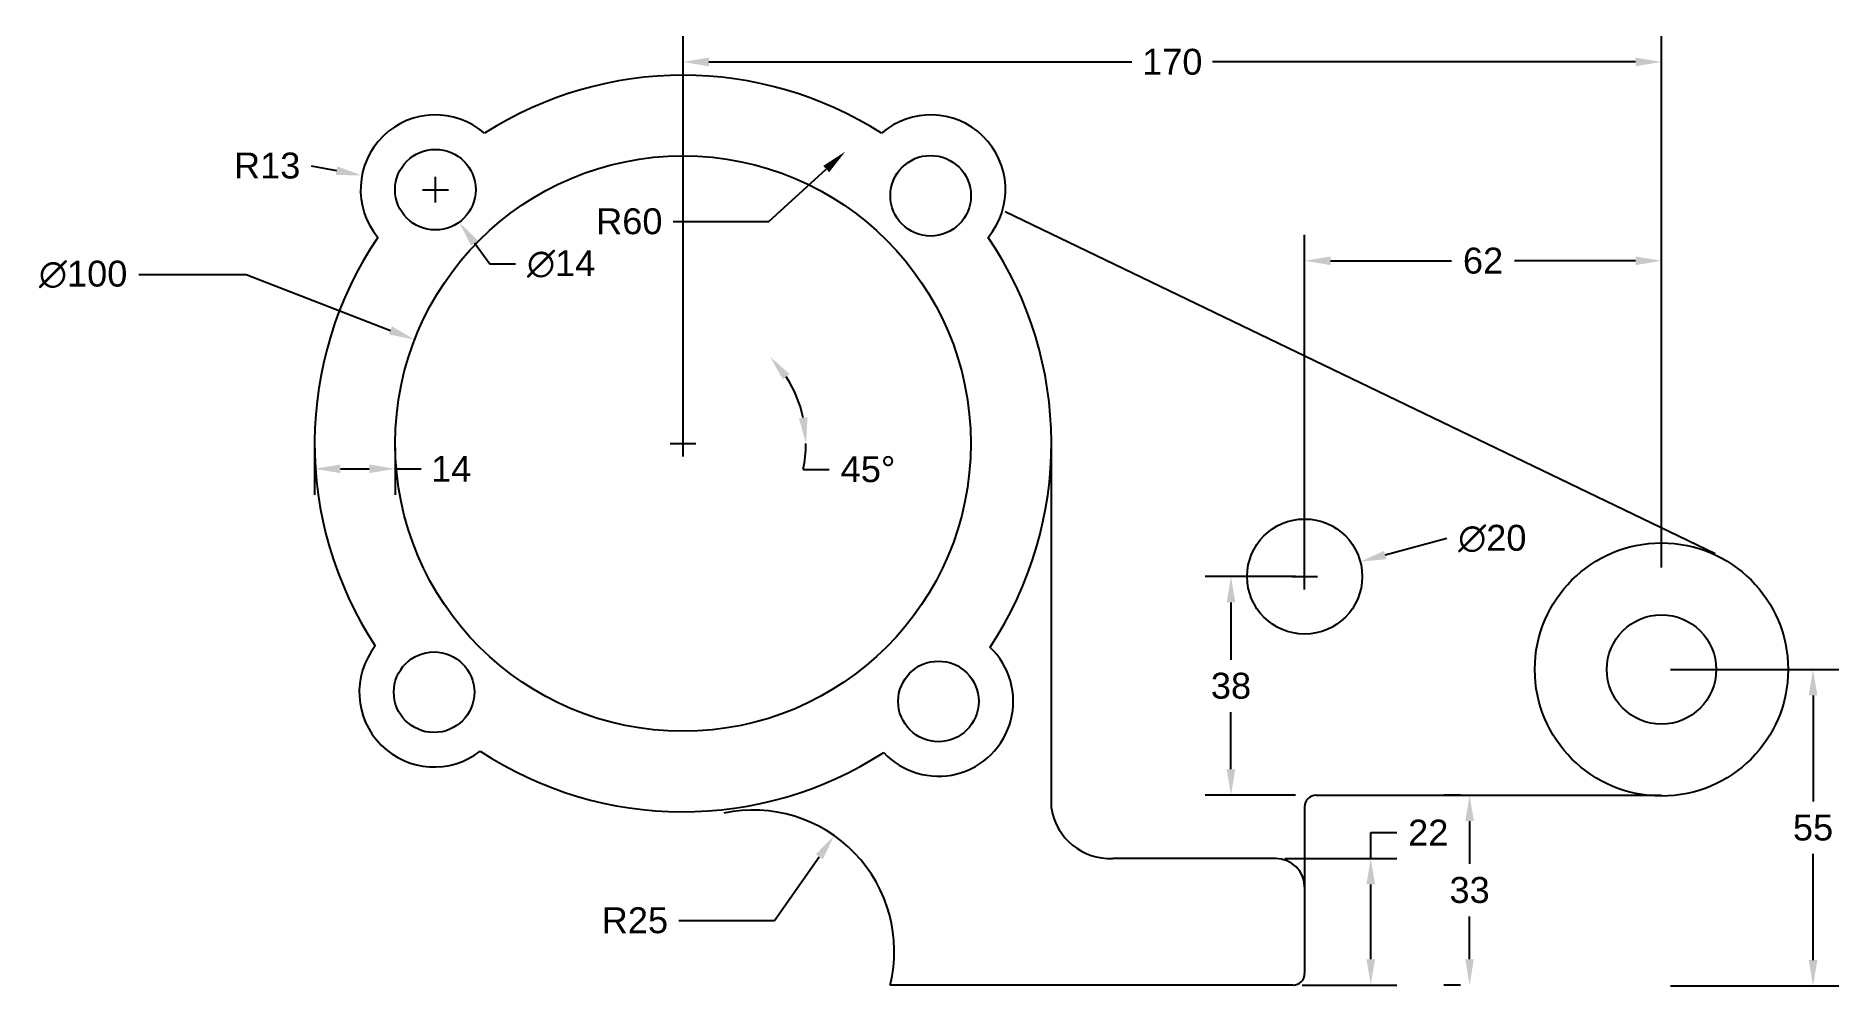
# Model space of a CAD drawing. Header units: millimetres. Extents: x 13 to 326, y -19 to 146.
import ezdxf

# ---------------------------------------------------------------- set-up
doc = ezdxf.new("R2010")
doc.units = ezdxf.units.MM
doc.header["$MEASUREMENT"] = 0
doc.styles.get("Standard").update_dxf_attribs({"font": 'arial.ttf'})
doc.dimstyles.get("Standard").update_dxf_attribs({"dimscale": 25, "dimtxt": 0.18, "dimasz": 0.18, "dimexe": 0.18, "dimexo": 0.0625, "dimgap": 0.09, "dimtad": 0, "dimtih": 1, "dimtoh": 1, "dimdec": 0, "dimzin": 0, "dimdsep": 46, "dimtxsty": 'Standard', "dimcen": 0.09, "dimadec": 0, "dimazin": 0, "dimtfac": 1, "dimtdec": 0, "dimtofl": 0, "dimtmove": 0, "dimatfit": 3, "dimfxl": 1, "dimtolj": 1, "dimtzin": 0, "dimarcsym": 0})

# ---------------------------------------------------------------- blocks, each defined once
blk = doc.blocks.new('*D4')
at = {"color": 0, "lineweight": -2, "transparency": 16777216}
for p, q in [((141.4, -7.97), (149.15, 3.09)), ((124.76, -7.97), (141.4, -7.97))]:
    blk.add_line(p, q, dxfattribs=at)
at = {"color": 0, "transparency": 16777216}
blk.add_solid([(148.54, 3.52), (149.77, 2.66), (151.74, 6.77)], dxfattribs=at)
at = {"layer": 'Defpoints', "color": 0, "transparency": 16777216}
for p in [(151.74, 6.77), (137.64, -13.33)]:
    blk.add_point(p, dxfattribs=at)
at = {"color": 0, "transparency": 16777216, "insert": (117.12, -7.97), "char_height": 4.5, "attachment_point": 5}
blk.add_mtext('\\A1;R25', dxfattribs=at)
blk = doc.blocks.new('*D5')
at = {"color": 0, "lineweight": -2, "transparency": 16777216}
for p, q in [((30.92, 104.28), (49.58, 104.28)), ((49.58, 104.28), (74.66, 94.57)), ((125.48, 72.65), (125.48, 77.15)), ((123.23, 74.9), (127.73, 74.9))]:
    blk.add_line(p, q, dxfattribs=at)
at = {"color": 0, "transparency": 16777216}
blk.add_solid([(74.93, 95.27), (74.38, 93.87), (78.85, 92.95)], dxfattribs=at)
at = {"layer": 'Defpoints', "color": 0, "transparency": 16777216}
for p in [(78.85, 92.95), (172.11, 56.84)]:
    blk.add_point(p, dxfattribs=at)
at = {"color": 0, "transparency": 16777216, "insert": (21.26, 104.28), "char_height": 4.5, "attachment_point": 5}
blk.add_mtext('\\A1;∅100', dxfattribs=at)
blk = doc.blocks.new('*D9')
at = {"color": 0, "lineweight": -2, "transparency": 16777216}
for p, q in [((60.86, 123.18), (65.28, 122.33)), ((82.46, 116.77), (82.46, 121.27)), ((80.21, 119.02), (84.71, 119.02))]:
    blk.add_line(p, q, dxfattribs=at)
at = {"color": 0, "transparency": 16777216}
blk.add_solid([(65.42, 123.06), (65.14, 121.59), (69.7, 121.48)], dxfattribs=at)
at = {"layer": 'Defpoints', "color": 0, "transparency": 16777216}
for p in [(69.7, 121.48), (82.46, 119.02)]:
    blk.add_point(p, dxfattribs=at)
at = {"color": 0, "transparency": 16777216, "insert": (53.23, 123.18), "char_height": 4.5, "attachment_point": 5}
blk.add_mtext('\\A1;R13', dxfattribs=at)
blk = doc.blocks.new('*D10')
at = {"color": 0, "lineweight": -2, "transparency": 16777216}
for p, q in [((82.46, 116.77), (82.46, 121.27)), ((80.21, 119.02), (84.71, 119.02)), ((91.9, 106.1), (89.25, 109.73)), ((96.4, 106.1), (91.9, 106.1))]:
    blk.add_line(p, q, dxfattribs=at)
at = {"color": 0, "transparency": 16777216}
blk.add_solid([(89.85, 110.17), (88.64, 109.29), (86.59, 113.36)], dxfattribs=at)
at = {"layer": 'Defpoints', "color": 0, "transparency": 16777216}
for p in [(78.33, 124.67), (86.59, 113.36)]:
    blk.add_point(p, dxfattribs=at)
at = {"color": 0, "transparency": 16777216, "insert": (104.31, 106.1), "char_height": 4.5, "attachment_point": 5}
blk.add_mtext('\\A1;∅14', dxfattribs=at)
blk = doc.blocks.new('*D11')
at = {"color": 0, "lineweight": -2, "transparency": 16777216}
for p, q in [((61.46, 74.22), (61.46, 66.01)), ((75.46, 74.22), (75.46, 66.01)), ((65.96, 70.51), (70.96, 70.51)), ((75.46, 70.51), (79.96, 70.51))]:
    blk.add_line(p, q, dxfattribs=at)
at = {"color": 0, "transparency": 16777216}
for points in [[(65.96, 71.26), (65.96, 69.76), (61.46, 70.51)], [(70.96, 71.26), (70.96, 69.76), (75.46, 70.51)]]:
    blk.add_solid(points, dxfattribs=at)
at = {"layer": 'Defpoints', "color": 0, "transparency": 16777216}
for p in [(61.46, 75.79), (75.46, 75.79), (75.46, 70.51)]:
    blk.add_point(p, dxfattribs=at)
at = {"color": 0, "transparency": 16777216, "insert": (85.21, 70.51), "char_height": 4.5, "attachment_point": 5}
blk.add_mtext('\\A1;14', dxfattribs=at)
blk = doc.blocks.new('*D12')
at = {"color": 0, "lineweight": -2, "transparency": 16777216}
for p, q in [((140.39, 113.5), (150.36, 122.61)), ((123.77, 113.5), (140.39, 113.5))]:
    blk.add_line(p, q, dxfattribs=at)
at = {"color": 0, "transparency": 16777216}
blk.add_solid([(149.85, 123.16), (150.87, 122.05), (153.68, 125.64)], dxfattribs=at)
at = {"layer": 'Defpoints', "color": 0, "transparency": 16777216}
for p in [(153.68, 125.64), (109.37, 85.19)]:
    blk.add_point(p, dxfattribs=at)
at = {"color": 0, "transparency": 16777216, "insert": (116.15, 113.5), "char_height": 4.5, "attachment_point": 5}
blk.add_mtext('\\A1;R60', dxfattribs=at)
blk = doc.blocks.new('*D15')
at = {"color": 0, "lineweight": -2, "transparency": 16777216}
blk.add_line((146.37, 70.42), (150.87, 70.42), dxfattribs=at)
for start, end in [(12.0909, 32.9402), (347.9091, 0)]:
    blk.add_arc((125.48, 74.9), 21.36, start, end, dxfattribs=at)
at = {"color": 0, "transparency": 16777216}
for points in [[(142.83, 86.04), (143.99, 86.98), (140.58, 90.01)], [(147.12, 79.45), (145.62, 79.29), (146.84, 74.9)]]:
    blk.add_solid(points, dxfattribs=at)
at = {"layer": 'Defpoints', "color": 0, "transparency": 16777216}
for p in [(168.5, 117.96), (143.98, 85.58), (125.48, 74.9), (125.48, 74.9), (167.34, 74.9)]:
    blk.add_point(p, dxfattribs=at)
at = {"color": 0, "transparency": 16777216, "insert": (157.62, 70.42), "char_height": 4.5, "attachment_point": 5}
blk.add_mtext('\\A1;45°', dxfattribs=at)
blk = doc.blocks.new('*D16')
at = {"color": 0, "lineweight": -2, "transparency": 16777216}
for p, q in [((125.48, 76.46), (125.48, 145.72)), ((295.48, 76.46), (295.48, 145.72)), ((129.98, 141.22), (203.48, 141.22)), ((290.98, 141.22), (217.48, 141.22))]:
    blk.add_line(p, q, dxfattribs=at)
at = {"color": 0, "transparency": 16777216}
for points in [[(129.98, 141.97), (129.98, 140.47), (125.48, 141.22)], [(290.98, 141.97), (290.98, 140.47), (295.48, 141.22)]]:
    blk.add_solid(points, dxfattribs=at)
at = {"layer": 'Defpoints', "color": 0, "transparency": 16777216}
for p in [(295.48, 141.22), (125.48, 74.9), (295.48, 74.9)]:
    blk.add_point(p, dxfattribs=at)
at = {"color": 0, "transparency": 16777216, "insert": (210.48, 141.22), "char_height": 4.5, "attachment_point": 5}
blk.add_mtext('\\A1;170', dxfattribs=at)
blk = doc.blocks.new('*D18')
at = {"color": 0, "lineweight": -2, "transparency": 16777216}
for p, q in [((233.48, 53.35), (233.48, 111.16)), ((295.48, 53.35), (295.48, 111.16)), ((237.98, 106.66), (259.02, 106.66)), ((290.98, 106.66), (269.94, 106.66))]:
    blk.add_line(p, q, dxfattribs=at)
at = {"color": 0, "transparency": 16777216}
for points in [[(237.98, 107.41), (237.98, 105.91), (233.48, 106.66)], [(290.98, 107.41), (290.98, 105.91), (295.48, 106.66)]]:
    blk.add_solid(points, dxfattribs=at)
at = {"layer": 'Defpoints', "color": 0, "transparency": 16777216}
for p in [(295.48, 106.66), (233.48, 51.79), (295.48, 51.79)]:
    blk.add_point(p, dxfattribs=at)
at = {"color": 0, "transparency": 16777216, "insert": (264.48, 106.66), "char_height": 4.5, "attachment_point": 5}
blk.add_mtext('\\A1;62', dxfattribs=at)
blk = doc.blocks.new('*D19')
at = {"color": 0, "lineweight": -2, "transparency": 16777216}
for p, q in [((231.92, 51.79), (216.18, 51.79)), ((220.68, 47.29), (220.68, 37.34)), ((220.68, 18.29), (220.68, 28.24)), ((231.92, 13.79), (216.18, 13.79))]:
    blk.add_line(p, q, dxfattribs=at)
at = {"color": 0, "transparency": 16777216}
for points in [[(219.93, 47.29), (221.43, 47.29), (220.68, 51.79)], [(219.93, 18.29), (221.43, 18.29), (220.68, 13.79)]]:
    blk.add_solid(points, dxfattribs=at)
at = {"layer": 'Defpoints', "color": 0, "transparency": 16777216}
for p in [(233.48, 51.79), (220.68, 13.79), (233.48, 13.79)]:
    blk.add_point(p, dxfattribs=at)
at = {"color": 0, "transparency": 16777216, "insert": (220.68, 32.79), "char_height": 4.5, "attachment_point": 5}
blk.add_mtext('\\A1;38', dxfattribs=at)
blk = doc.blocks.new('*D20')
at = {"color": 0, "lineweight": -2, "transparency": 16777216}
for p, q in [((297.04, 35.64), (326.31, 35.64)), ((321.81, 31.14), (321.81, 12.68)), ((321.81, -14.86), (321.81, 3.61)), ((297.04, -19.36), (326.31, -19.36))]:
    blk.add_line(p, q, dxfattribs=at)
at = {"color": 0, "transparency": 16777216}
for points in [[(321.06, 31.14), (322.56, 31.14), (321.81, 35.64)], [(321.06, -14.86), (322.56, -14.86), (321.81, -19.36)]]:
    blk.add_solid(points, dxfattribs=at)
at = {"layer": 'Defpoints', "color": 0, "transparency": 16777216}
for p in [(295.48, 35.64), (295.48, -19.36), (321.81, -19.36)]:
    blk.add_point(p, dxfattribs=at)
at = {"color": 0, "transparency": 16777216, "insert": (321.81, 8.14), "char_height": 4.5, "attachment_point": 5}
blk.add_mtext('\\A1;55', dxfattribs=at)
blk = doc.blocks.new('*D21')
at = {"color": 0, "lineweight": -2, "transparency": 16777216}
for p, q in [((260.57, 13.79), (257.64, 13.79)), ((262.14, 9.29), (262.14, 1.84)), ((262.14, -14.71), (262.14, -7.26)), ((260.57, -19.21), (257.64, -19.21))]:
    blk.add_line(p, q, dxfattribs=at)
at = {"color": 0, "transparency": 16777216}
for points in [[(261.39, 9.29), (262.89, 9.29), (262.14, 13.79)], [(261.39, -14.71), (262.89, -14.71), (262.14, -19.21)]]:
    blk.add_solid(points, dxfattribs=at)
at = {"layer": 'Defpoints', "color": 0, "transparency": 16777216}
for p in [(262.14, 13.79), (262.14, 13.79), (262.14, -19.21)]:
    blk.add_point(p, dxfattribs=at)
at = {"color": 0, "transparency": 16777216, "insert": (262.14, -2.71), "char_height": 4.5, "attachment_point": 5}
blk.add_mtext('\\A1;33', dxfattribs=at)
blk = doc.blocks.new('*D22')
at = {"color": 0, "lineweight": -2, "transparency": 16777216}
for p, q in [((244.97, 2.79), (244.97, 7.29)), ((244.97, 7.29), (249.47, 7.29)), ((230.04, 2.79), (249.47, 2.79)), ((244.97, -14.71), (244.97, -1.71)), ((233.04, -19.21), (249.47, -19.21))]:
    blk.add_line(p, q, dxfattribs=at)
at = {"color": 0, "transparency": 16777216}
for points in [[(244.22, -1.71), (245.72, -1.71), (244.97, 2.79)], [(244.22, -14.71), (245.72, -14.71), (244.97, -19.21)]]:
    blk.add_solid(points, dxfattribs=at)
at = {"layer": 'Defpoints', "color": 0, "transparency": 16777216}
for p in [(228.48, 2.79), (244.97, 2.79), (231.48, -19.21)]:
    blk.add_point(p, dxfattribs=at)
at = {"color": 0, "transparency": 16777216, "insert": (254.96, 7.29), "char_height": 4.5, "attachment_point": 5}
blk.add_mtext('\\A1;22', dxfattribs=at)
blk = doc.blocks.new('*D24')
at = {"color": 0, "lineweight": -2, "transparency": 16777216}
for p, q in [((258.17, 58.38), (247.49, 55.53)), ((233.48, 49.54), (233.48, 54.04)), ((231.23, 51.79), (235.73, 51.79))]:
    blk.add_line(p, q, dxfattribs=at)
at = {"color": 0, "transparency": 16777216}
blk.add_solid([(247.3, 56.26), (247.68, 54.81), (243.14, 54.37)], dxfattribs=at)
at = {"layer": 'Defpoints', "color": 0, "transparency": 16777216}
for p in [(243.14, 54.37), (223.82, 49.21)]:
    blk.add_point(p, dxfattribs=at)
at = {"color": 0, "transparency": 16777216, "insert": (266.09, 58.38), "char_height": 4.5, "attachment_point": 5}
blk.add_mtext('\\A1;∅20', dxfattribs=at)

msp = doc.modelspace()

# ---------------------------------------------------------------- linework, layer by layer
for p, q in [((181.46, 115.22), (304.81, 55.81)), ((125.48, 74.9), (125.48, 74.9)), ((189.48, 11.48), (189.48, 74.9)), ((235.48, 13.79), (295.48, 13.79)), ((233.48, 11.79), (233.48, -2.21)), ((228.48, 2.79), (200.14, 2.79)), ((233.48, -2.21), (233.48, -17.21)), ((231.48, -19.21), (161.48, -19.21))]:
    msp.add_line(p, q)
for centre, radius in [((82.46, 119.02), 7), ((125.48, 74.9), 50), ((168.5, 117.96), 7), ((233.48, 51.79), 10), ((295.48, 35.64), 22), ((295.48, 35.64), 9.5), ((82.23, 31.69), 7), ((169.86, 30.09), 7)]:
    msp.add_circle(centre, radius)
for centre, radius, start, end in [((125.48, 74.9), 64, 57.4053, 122.5948), ((82.46, 119.02), 13, 48.9252, 219.6257), ((168.5, 119.02), 13, 320.3748, 131.0744), ((125.48, 74.9), 64, 145.9561, 213.3413), ((125.48, 74.9), 64, 326.4457, 34.044), ((82.23, 31.69), 13, 141.8322, 308.12), ((169.86, 30.09), 13, 222.9813, 46.4816), ((125.48, 74.9), 64, 236.6109, 303.0172), ((235.48, 11.79), 2, 90, 180), ((137.64, -13.33), 24.55, 346.145, 101.9388), ((199.71, 13.15), 10.37, 189.2603, 272.3738), ((228.48, -2.21), 5, 0, 90), ((231.48, -17.21), 2, 270, 0)]:
    msp.add_arc(centre, radius, start, end)

# ---------------------------------------------------------------- dimensions: what is measured, and where the dimension line sits
for base, p1, p2, picture, middle in [((295.48, 141.22), (125.48, 74.9), (295.48, 74.9), '*D16', (210.48, 141.22)), ((295.48, 106.66), (233.48, 51.79), (295.48, 51.79), '*D18', (264.48, 106.66)), ((75.46, 70.51), (61.46, 75.79), (75.46, 75.79), '*D11', (85.21, 70.51))]:
    dim = msp.add_linear_dim(base=base, p1=p1, p2=p2, dimstyle='Standard')
    dim.commit()
    dim.dimension.update_dxf_attribs({"geometry": picture, "text_midpoint": middle})
dim = msp.add_radius_dim(center=(82.46, 119.02), mpoint=(69.7, 121.48), dimstyle='Standard')
dim.commit()
dim.dimension.update_dxf_attribs({"geometry": '*D9', "text_midpoint": (53.23, 123.18)})
for center, mpoint, picture, middle in [((109.37, 85.19), (153.68, 125.64), '*D12', (116.15, 113.5)), ((137.64, -13.33), (151.74, 6.77), '*D4', (117.12, -7.97))]:
    dim = msp.add_radius_dim(center=center, mpoint=mpoint, dimstyle='Standard')
    dim.commit()
    dim.dimension.update_dxf_attribs({"geometry": picture, "text_midpoint": middle, "dimtype": 164})
dim = msp.add_diameter_dim_2p(p1=(78.33, 124.67), p2=(86.59, 113.36), dimstyle='Standard')
dim.commit()
dim.dimension.update_dxf_attribs({"geometry": '*D10', "text_midpoint": (104.31, 106.1)})
dim = msp.add_angular_dim_2l(base=(143.98, 85.58), line1=((125.48, 74.9), (167.34, 74.9)), line2=((125.48, 74.9), (168.5, 117.96)), dimstyle='Standard')
dim.commit()
dim.dimension.update_dxf_attribs({"geometry": '*D15', "text_midpoint": (157.62, 70.42)})
for p1, p2, picture, middle in [((172.11, 56.84), (78.85, 92.95), '*D5', (21.26, 104.28)), ((223.82, 49.21), (243.14, 54.37), '*D24', (258.17, 58.38))]:
    dim = msp.add_diameter_dim_2p(p1=p1, p2=p2, dimstyle='Standard')
    dim.commit()
    dim.dimension.update_dxf_attribs({"geometry": picture, "text_midpoint": middle, "dimtype": 163})
for base, p1, p2, angle, picture, middle in [((220.68, 13.79), (233.48, 51.79), (233.48, 13.79), 90, '*D19', (220.68, 32.79)), ((321.81, -19.36), (295.48, 35.64), (295.48, -19.36), 90, '*D20', (321.81, 8.14)), ((262.14, 13.79), (262.14, -19.21), (262.14, 13.79), 90, '*D21', (262.14, -2.71)), ((244.97, 2.79), (231.48, -19.21), (228.48, 2.79), 270, '*D22', (254.96, 7.29))]:
    dim = msp.add_linear_dim(base=base, p1=p1, p2=p2, angle=angle, dimstyle='Standard')
    dim.commit()
    dim.dimension.update_dxf_attribs({"geometry": picture, "text_midpoint": middle})

doc.saveas('drawing.dxf')
